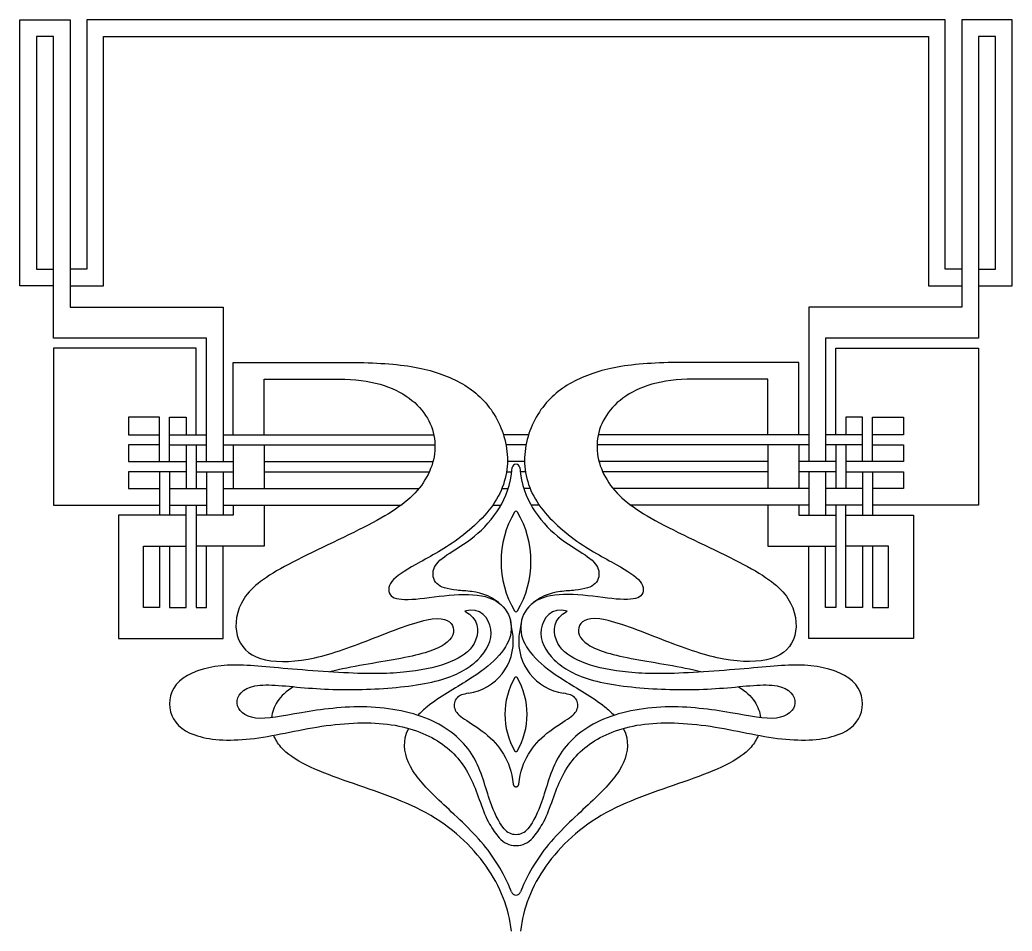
# Model space of a CAD drawing. Header units: millimetres. Extents: x -143 to 143, y -142 to 141.
# Drawn here: x -142.5 to -50.9, y 57.2 to 141.3 of the extents above; entities that cross this region are included whole.
import ezdxf

# ---------------------------------------------------------------- set-up
doc = ezdxf.new("R2010")
doc.units = ezdxf.units.MM
doc.header["$MEASUREMENT"] = 0
doc.layers.add('Layer 03', color=5, linetype='Continuous')

msp = doc.modelspace()

# ---------------------------------------------------------------- linework, layer by layer
at = {"layer": 'Layer 03'}
for p, q in [((-142.506, 116.784), (-142.506, 141.341)), ((-142.506, 141.341), (-137.866, 141.341)), ((-137.866, 141.341), (-137.866, 114.816)), ((-96.701, 141.341), (-136.319, 141.341)), ((-136.319, 141.341), (-136.319, 118.331)), ((-57.082, 141.341), (-96.701, 141.341)), ((-57.082, 118.331), (-57.082, 141.341)), ((-50.895, 141.341), (-55.535, 141.341)), ((-55.535, 141.341), (-55.535, 114.816)), ((-50.895, 116.784), (-50.895, 141.341)), ((-139.413, 139.794), (-140.96, 139.794)), ((-140.96, 139.794), (-140.96, 118.331)), ((-139.413, 111.954), (-139.413, 139.794)), ((-134.772, 116.784), (-134.772, 139.794)), ((-134.772, 139.794), (-96.701, 139.794)), ((-96.701, 139.794), (-58.629, 139.794)), ((-58.629, 139.794), (-58.629, 116.784)), ((-52.442, 139.794), (-53.988, 139.794)), ((-53.988, 139.794), (-53.988, 111.954)), ((-52.442, 118.331), (-52.442, 139.794)), ((-140.96, 118.331), (-139.413, 118.331)), ((-136.319, 118.331), (-137.866, 118.331)), ((-55.535, 118.331), (-57.082, 118.331)), ((-53.988, 118.331), (-52.442, 118.331)), ((-139.413, 116.784), (-142.506, 116.784)), ((-137.866, 116.784), (-134.772, 116.784)), ((-58.629, 116.784), (-55.535, 116.784)), ((-53.988, 116.784), (-50.895, 116.784)), ((-137.866, 114.816), (-123.741, 114.816)), ((-123.741, 114.816), (-123.741, 100.543)), ((-55.535, 114.816), (-69.661, 114.816)), ((-69.661, 114.816), (-69.661, 100.543)), ((-125.287, 111.954), (-139.413, 111.954)), ((-125.287, 100.543), (-125.287, 111.954)), ((-53.988, 111.954), (-68.114, 111.954)), ((-68.114, 111.954), (-68.114, 100.543)), ((-126.216, 111.026), (-139.413, 111.026)), ((-139.413, 111.026), (-139.413, 96.521)), ((-126.216, 103.018), (-126.216, 111.026)), ((-67.186, 103.018), (-67.186, 111.026)), ((-67.186, 111.026), (-53.988, 111.026)), ((-53.988, 111.026), (-53.988, 96.521)), ((-122.813, 103.018), (-122.813, 109.708)), ((-122.813, 109.708), (-112.921, 109.708)), ((-70.589, 109.708), (-80.481, 109.708)), ((-70.589, 103.018), (-70.589, 109.708)), ((-119.951, 103.018), (-119.951, 108.161)), ((-119.951, 108.161), (-113.042, 108.161)), ((-73.45, 108.161), (-80.359, 108.161)), ((-73.45, 103.018), (-73.45, 108.161)), ((-129.619, 104.642), (-132.48, 104.642)), ((-132.48, 104.642), (-132.48, 103.018)), ((-129.619, 100.543), (-129.619, 104.642)), ((-128.691, 100.543), (-128.691, 104.642)), ((-128.691, 104.642), (-127.144, 104.642)), ((-127.144, 104.642), (-127.144, 103.018)), ((-64.711, 104.642), (-66.257, 104.642)), ((-66.257, 104.642), (-66.257, 103.018)), ((-64.711, 100.543), (-64.711, 104.642)), ((-63.783, 100.543), (-63.783, 104.642)), ((-63.783, 104.642), (-60.921, 104.642)), ((-60.921, 104.642), (-60.921, 103.018)), ((-132.48, 103.018), (-129.619, 103.018)), ((-128.691, 103.018), (-125.287, 103.018)), ((-123.741, 103.018), (-104.289, 103.018)), ((-96.701, 103.018), (-97.863, 103.018)), ((-95.538, 103.018), (-96.701, 103.018)), ((-69.661, 103.018), (-89.112, 103.018)), ((-64.711, 103.018), (-68.114, 103.018)), ((-60.921, 103.018), (-63.783, 103.018)), ((-129.619, 102.09), (-132.48, 102.09)), ((-132.48, 102.09), (-132.48, 100.543)), ((-128.691, 102.09), (-125.287, 102.09)), ((-127.144, 102.09), (-127.144, 98.068)), ((-126.216, 102.09), (-126.216, 98.068)), ((-123.741, 102.09), (-104.18, 102.09)), ((-122.813, 102.09), (-122.813, 98.068)), ((-119.951, 102.09), (-119.951, 98.068)), ((-96.701, 102.09), (-97.627, 102.09)), ((-95.774, 102.09), (-96.701, 102.09)), ((-69.661, 102.09), (-89.221, 102.09)), ((-73.45, 102.09), (-73.45, 98.068)), ((-70.589, 102.09), (-70.589, 98.068)), ((-64.711, 102.09), (-68.114, 102.09)), ((-67.186, 102.09), (-67.186, 98.068)), ((-66.257, 102.09), (-66.257, 98.068)), ((-63.783, 102.09), (-60.921, 102.09)), ((-60.921, 102.09), (-60.921, 100.543)), ((-132.48, 100.543), (-127.144, 100.543)), ((-126.216, 100.543), (-122.813, 100.543)), ((-119.951, 100.543), (-104.369, 100.543)), ((-96.701, 100.543), (-97.493, 100.543)), ((-95.908, 100.543), (-96.701, 100.543)), ((-73.45, 100.543), (-89.032, 100.543)), ((-67.186, 100.543), (-70.589, 100.543)), ((-60.921, 100.543), (-66.257, 100.543)), ((-127.144, 99.615), (-132.48, 99.615)), ((-132.48, 99.615), (-132.48, 98.068)), ((-129.619, 99.615), (-129.619, 95.593)), ((-128.691, 99.615), (-128.691, 95.593)), ((-126.216, 99.615), (-122.813, 99.615)), ((-125.287, 99.615), (-125.287, 95.593)), ((-123.741, 99.615), (-123.741, 95.593)), ((-119.951, 99.615), (-104.699, 99.615)), ((-97.574, 99.615), (-97.087, 99.615)), ((-95.827, 99.615), (-96.314, 99.615)), ((-73.45, 99.615), (-88.702, 99.615)), ((-67.186, 99.615), (-70.589, 99.615)), ((-69.661, 99.615), (-69.661, 95.593)), ((-68.114, 99.615), (-68.114, 95.593)), ((-66.257, 99.615), (-60.921, 99.615)), ((-64.711, 99.615), (-64.711, 95.593)), ((-63.783, 99.615), (-63.783, 95.593)), ((-60.921, 99.615), (-60.921, 98.068)), ((-132.48, 98.068), (-129.619, 98.068)), ((-128.691, 98.068), (-125.287, 98.068)), ((-123.741, 98.068), (-105.656, 98.068)), ((-98.002, 98.068), (-97.425, 98.068)), ((-95.4, 98.068), (-95.976, 98.068)), ((-69.661, 98.068), (-87.745, 98.068)), ((-64.711, 98.068), (-68.114, 98.068)), ((-60.921, 98.068), (-63.783, 98.068)), ((-139.413, 96.521), (-129.619, 96.521)), ((-127.144, 87.083), (-127.144, 96.521)), ((-126.216, 96.521), (-126.216, 87.083)), ((-123.741, 96.521), (-107.307, 96.521)), ((-122.813, 96.521), (-122.813, 95.593)), ((-119.951, 96.521), (-119.951, 92.732)), ((-98.854, 96.521), (-98.096, 96.521)), ((-94.547, 96.521), (-95.305, 96.521)), ((-69.661, 96.521), (-86.095, 96.521)), ((-73.45, 96.521), (-73.45, 92.732)), ((-70.589, 96.521), (-70.589, 95.593)), ((-67.186, 96.521), (-67.186, 87.083)), ((-66.257, 87.083), (-66.257, 96.521)), ((-53.988, 96.521), (-63.783, 96.521)), ((-127.144, 95.593), (-133.41, 95.593)), ((-133.41, 95.593), (-133.41, 84.221)), ((-122.813, 95.593), (-126.216, 95.593)), ((-70.589, 95.593), (-67.186, 95.593)), ((-66.257, 95.593), (-59.991, 95.593)), ((-59.991, 95.593), (-59.991, 84.221)), ((-131.09, 87.083), (-131.09, 92.732)), ((-131.09, 92.732), (-127.144, 92.732)), ((-129.619, 92.732), (-129.619, 87.083)), ((-128.691, 92.732), (-128.691, 87.083)), ((-119.951, 92.732), (-126.216, 92.732)), ((-125.287, 87.083), (-125.287, 92.732)), ((-123.741, 84.221), (-123.741, 92.732)), ((-73.45, 92.732), (-67.186, 92.732)), ((-69.661, 84.221), (-69.661, 92.732)), ((-68.114, 87.083), (-68.114, 92.732)), ((-62.311, 92.732), (-66.257, 92.732)), ((-64.711, 92.732), (-64.711, 87.083)), ((-63.783, 92.732), (-63.783, 87.083)), ((-62.311, 87.083), (-62.311, 92.732)), ((-129.619, 87.083), (-131.09, 87.083)), ((-128.691, 87.083), (-127.144, 87.083)), ((-126.216, 87.083), (-125.287, 87.083)), ((-67.186, 87.083), (-68.114, 87.083)), ((-64.711, 87.083), (-66.257, 87.083)), ((-63.783, 87.083), (-62.311, 87.083)), ((-133.41, 84.221), (-123.741, 84.221)), ((-59.991, 84.221), (-69.661, 84.221))]:
    msp.add_line(p, q, dxfattribs=at)
for points in [[(-128.691, 96.521), (-125.287, 96.521)], [(-64.711, 96.521), (-68.114, 96.521)]]:
    msp.add_lwpolyline(points, dxfattribs=at)
for centre, radius, start, end in [((-96.701, 99.955), 0.342, 6.18697, 173.81303), ((-89.125, 91.32), 8.957, 149.38806, 210.61194), ((-96.701, 95.802), 0.155, 30.61194, 149.38806), ((-104.276, 91.32), 8.957, 329.38806, 30.61194), ((-101.298, 83.764), 4.808, 46.81625, 83.99746), ((-92.103, 83.764), 4.808, 96.00254, 133.18375), ((-96.701, 86.838), 0.155, 210.61194, 329.38806), ((-109.034, 83.223), 12.117, 5.62545, 12.61995), ((-84.367, 83.223), 12.117, 167.38005, 174.37452), ((-101.793, 83.936), 4.841, 278.42989, 5.62541), ((-91.608, 83.936), 4.841, 174.37452, 261.57011), ((-96.701, 80.553), 0.115, 30.61194, 149.38806), ((-91.053, 77.211), 6.677, 149.38806, 210.61194), ((-102.348, 77.211), 6.677, 329.38806, 30.61194), ((-96.701, 73.87), 0.115, 210.61194, 329.38806), ((-96.701, 67.531), 1.412, 218.90496, 321.09529), ((-96.701, 67.122), 2.037, 220.37717, 319.62655), ((-96.701, 60.97), 0.45, 200.85446, 339.14554)]:
    msp.add_arc(centre, radius, start, end, dxfattribs=at)
for points, knots in [([(-112.921, 109.708), (-110.514, 109.708), (-106.373, 109.555), (-102.177, 108.264), (-98.931, 105.892), (-97.082, 101.505), (-97.954, 96.968), (-102.04, 93.119), (-106.274, 90.907), (-108.528, 89.501), (-108.548, 87.939), (-106.649, 87.684), (-102.826, 88.293), (-99.295, 88.342), (-97.238, 86.83), (-96.951, 84.441), (-98.3, 82.391), (-100.802, 80.438), (-104.226, 78.563), (-105.501, 77.381), (-105.753, 77.109)], [6.185335, 6.185335, 6.185335, 6.185335, 11.273655, 16.361977, 21.450299, 26.538621, 31.626943, 36.715265, 41.803587, 46.891909, 51.980231, 57.068553, 62.156875, 67.245197, 72.333519, 77.421841, 82.510163, 87.598485, 92.686807, 94.166259, 94.166259, 94.166259, 94.166259]), ([(-80.481, 109.708), (-82.887, 109.708), (-87.029, 109.555), (-91.225, 108.264), (-94.47, 105.892), (-96.32, 101.505), (-95.447, 96.968), (-91.361, 93.119), (-87.127, 90.907), (-84.873, 89.501), (-84.853, 87.939), (-86.752, 87.684), (-90.576, 88.293), (-94.107, 88.342), (-96.164, 86.83), (-96.45, 84.441), (-95.101, 82.391), (-92.599, 80.438), (-89.176, 78.563), (-87.9, 77.381), (-87.648, 77.109)], [6.185335, 6.185335, 6.185335, 6.185335, 11.273655, 16.361977, 21.450299, 26.538621, 31.626943, 36.715265, 41.803587, 46.891909, 51.980231, 57.068553, 62.156875, 67.245197, 72.333519, 77.421841, 82.510163, 87.598485, 92.686807, 94.166259, 94.166259, 94.166259, 94.166259]), ([(-113.042, 108.161), (-110.127, 108.161), (-105.912, 106.789), (-103.53, 102.439), (-105.149, 97.841), (-109.617, 94.843), (-118.554, 90.854), (-122.343, 88.085), (-122.891, 84.202), (-120.699, 81.986), (-115.961, 82.01), (-110.783, 83.812), (-104.175, 86.539), (-102.128, 85.599), (-102.681, 83.497), (-107.167, 82.271), (-111.876, 81.651), (-113.879, 81.118)], [0.327813, 0.327813, 0.327813, 0.327813, 7.666034, 15.004257, 22.34248, 29.680703, 37.018926, 44.357148, 51.695371, 59.033594, 66.371817, 73.71004, 81.048262, 88.386485, 95.724708, 103.062931, 110.075501, 110.075501, 110.075501, 110.075501]), ([(-80.359, 108.161), (-83.275, 108.161), (-87.489, 106.789), (-89.871, 102.439), (-88.252, 97.841), (-83.784, 94.843), (-74.847, 90.854), (-71.058, 88.085), (-70.51, 84.202), (-72.702, 81.986), (-77.44, 82.01), (-82.618, 83.812), (-89.227, 86.539), (-91.273, 85.599), (-90.72, 83.497), (-86.234, 82.271), (-81.525, 81.651), (-79.522, 81.118)], [0.327813, 0.327813, 0.327813, 0.327813, 7.666034, 15.004257, 22.34248, 29.680703, 37.018926, 44.357148, 51.695371, 59.033594, 66.371817, 73.71004, 81.048262, 88.386485, 95.724708, 103.062931, 110.075501, 110.075501, 110.075501, 110.075501]), ([(-100.796, 88.546), (-101.276, 88.596), (-102.802, 88.697), (-104.257, 89.082), (-104.536, 90.708), (-103.365, 91.837), (-100.449, 93.489), (-98.105, 96.09), (-97.219, 98.346), (-97.041, 99.992)], [0, 0, 0, 0, 1.679071, 5.438451, 9.197831, 12.957211, 16.716591, 20.475971, 24.02899, 24.02899, 24.02899, 24.02899]), ([(-96.36, 99.992), (-96.182, 98.346), (-95.296, 96.09), (-92.952, 93.489), (-90.036, 91.837), (-88.865, 90.708), (-89.144, 89.082), (-90.599, 88.697), (-92.125, 88.596), (-92.606, 88.546)], [25.323175, 25.323175, 25.323175, 25.323175, 28.876193, 32.635573, 36.394953, 40.154333, 43.913713, 47.673093, 49.352165, 49.352165, 49.352165, 49.352165]), ([(-97.799, 66.644), (-98.36, 67.339), (-99.33, 69.492), (-100.18, 73.471), (-103.997, 76.976), (-110.514, 78.242), (-116.82, 77.369), (-121.15, 76.413), (-123.021, 78.157), (-121.445, 80.333), (-115.999, 79.514), (-109.747, 79.417), (-103.357, 80.139), (-99.925, 82.074), (-98.342, 85.018), (-99.996, 87.152), (-101.437, 86.745)], [551.715138, 551.715138, 551.715138, 551.715138, 555.697974, 561.8575, 568.017026, 574.176551, 580.336077, 586.495603, 592.655129, 598.814654, 604.97418, 611.133706, 617.293232, 623.452758, 629.612283, 635.771809, 635.771809, 635.771809, 635.771809]), ([(-91.964, 86.745), (-93.406, 87.152), (-95.059, 85.018), (-93.476, 82.074), (-90.044, 80.139), (-83.654, 79.417), (-77.402, 79.514), (-71.956, 80.333), (-70.38, 78.157), (-72.251, 76.413), (-76.581, 77.369), (-82.887, 78.242), (-89.404, 76.976), (-93.221, 73.471), (-94.071, 69.492), (-95.041, 67.339), (-95.602, 66.644)], [832.648131, 832.648131, 832.648131, 832.648131, 838.807657, 844.967182, 851.126708, 857.286234, 863.44576, 869.605285, 875.764811, 881.924337, 888.083863, 894.243388, 900.402914, 906.56244, 912.721966, 916.704792, 916.704792, 916.704792, 916.704792]), ([(-101.437, 86.745), (-100.109, 86.06), (-100.073, 83.772), (-102.136, 82.093), (-105.758, 81.108), (-110.689, 80.828), (-119.275, 81.525), (-123.966, 82.016), (-128.411, 80.571), (-129.057, 77.276), (-126.911, 74.983), (-121.454, 74.576), (-114.646, 76.349), (-107.881, 76.621), (-103.121, 74.663), (-100.558, 71.356), (-99.669, 67.675), (-98.56, 66.165), (-98.252, 65.802)], [635.771809, 635.771809, 635.771809, 635.771809, 642.017889, 648.263969, 654.510049, 660.756129, 667.00221, 673.24829, 679.49437, 685.74045, 691.98653, 698.23261, 704.47869, 710.72477, 716.97085, 723.216931, 729.463011, 731.92885, 731.92885, 731.92885, 731.92885]), ([(-95.149, 65.802), (-94.841, 66.165), (-93.732, 67.675), (-92.843, 71.356), (-90.281, 74.663), (-85.52, 76.621), (-78.755, 76.349), (-71.947, 74.576), (-66.49, 74.983), (-64.344, 77.276), (-64.99, 80.571), (-69.436, 82.016), (-74.127, 81.525), (-82.712, 80.828), (-87.643, 81.108), (-91.265, 82.093), (-93.329, 83.772), (-93.292, 86.06), (-91.964, 86.745)], [736.491318, 736.491318, 736.491318, 736.491318, 738.956928, 745.203008, 751.449088, 757.695169, 763.941249, 770.187329, 776.433409, 782.679489, 788.925569, 795.17165, 801.41773, 807.66381, 813.90989, 820.15597, 826.402051, 832.648131, 832.648131, 832.648131, 832.648131]), ([(-117.251, 79.758), (-117.883, 79.36), (-118.826, 78.512), (-119.224, 77.413), (-119.284, 76.895)], [114.277098, 114.277098, 114.277098, 114.277098, 117.411563, 120.052456, 120.052456, 120.052456, 120.052456]), ([(-76.15, 79.758), (-75.518, 79.36), (-74.575, 78.512), (-74.177, 77.413), (-74.117, 76.895)], [114.277098, 114.277098, 114.277098, 114.277098, 117.411563, 120.052456, 120.052456, 120.052456, 120.052456]), ([(-101.083, 79.147), (-101.588, 79.072), (-102.345, 78.814), (-102.542, 77.667), (-101.669, 76.826), (-99.495, 75.594), (-97.748, 73.655), (-97.087, 71.973), (-96.954, 70.746)], [5.626126, 5.626126, 5.626126, 5.626126, 8.767684, 12.527064, 16.286444, 20.045824, 23.805204, 27.358223, 27.358223, 27.358223, 27.358223]), ([(-96.447, 70.746), (-96.314, 71.973), (-95.653, 73.655), (-93.906, 75.594), (-91.732, 76.826), (-90.859, 77.667), (-91.056, 78.814), (-91.813, 79.072), (-92.318, 79.147)], [28.652409, 28.652409, 28.652409, 28.652409, 32.205427, 35.964807, 39.724187, 43.483567, 47.242948, 50.384506, 50.384506, 50.384506, 50.384506]), ([(-97.121, 57.182), (-97.339, 59.259), (-98.945, 63.362), (-104.505, 68.525), (-112.993, 71.129), (-117.876, 73.151), (-118.922, 74.894), (-119.071, 75.274)], [155.705225, 155.705225, 155.705225, 155.705225, 163.043447, 170.38167, 177.719893, 185.058116, 187.019931, 187.019931, 187.019931, 187.019931]), ([(-97.121, 60.81), (-97.551, 61.939), (-99.153, 65.029), (-103.607, 69.025), (-106.569, 71.974), (-107.216, 74.343), (-106.753, 75.624), (-106.609, 75.909)], [113.348346, 113.348346, 113.348346, 113.348346, 118.436668, 123.524989, 128.613311, 133.701633, 135.185232, 135.185232, 135.185232, 135.185232]), ([(-86.792, 75.909), (-86.648, 75.624), (-86.185, 74.343), (-86.832, 71.974), (-89.794, 69.025), (-94.248, 65.029), (-95.85, 61.939), (-96.28, 60.81)], [90.106195, 90.106195, 90.106195, 90.106195, 91.589794, 96.678117, 101.766439, 106.854761, 111.943082, 111.943082, 111.943082, 111.943082]), ([(-74.33, 75.274), (-74.479, 74.894), (-75.525, 73.151), (-80.408, 71.129), (-88.896, 68.525), (-94.456, 63.362), (-96.063, 59.259), (-96.28, 57.182)], [122.787971, 122.787971, 122.787971, 122.787971, 124.749786, 132.088009, 139.426232, 146.764455, 154.102677, 154.102677, 154.102677, 154.102677])]:
    msp.add_open_spline(points, degree=3, knots=knots, dxfattribs=at)
msp.add_rational_spline([(-96.954, 70.746), (-96.929, 70.519), (-96.701, 70.519), (-96.472, 70.519), (-96.447, 70.746)], [1, 0.744235605584, 1, 0.744235666563, 0.999999878042], degree=2, knots=[27.358223, 27.358223, 27.358223, 28.005316, 28.005316, 28.652409, 28.652409, 28.652409], dxfattribs=at)

doc.saveas('drawing.dxf')
